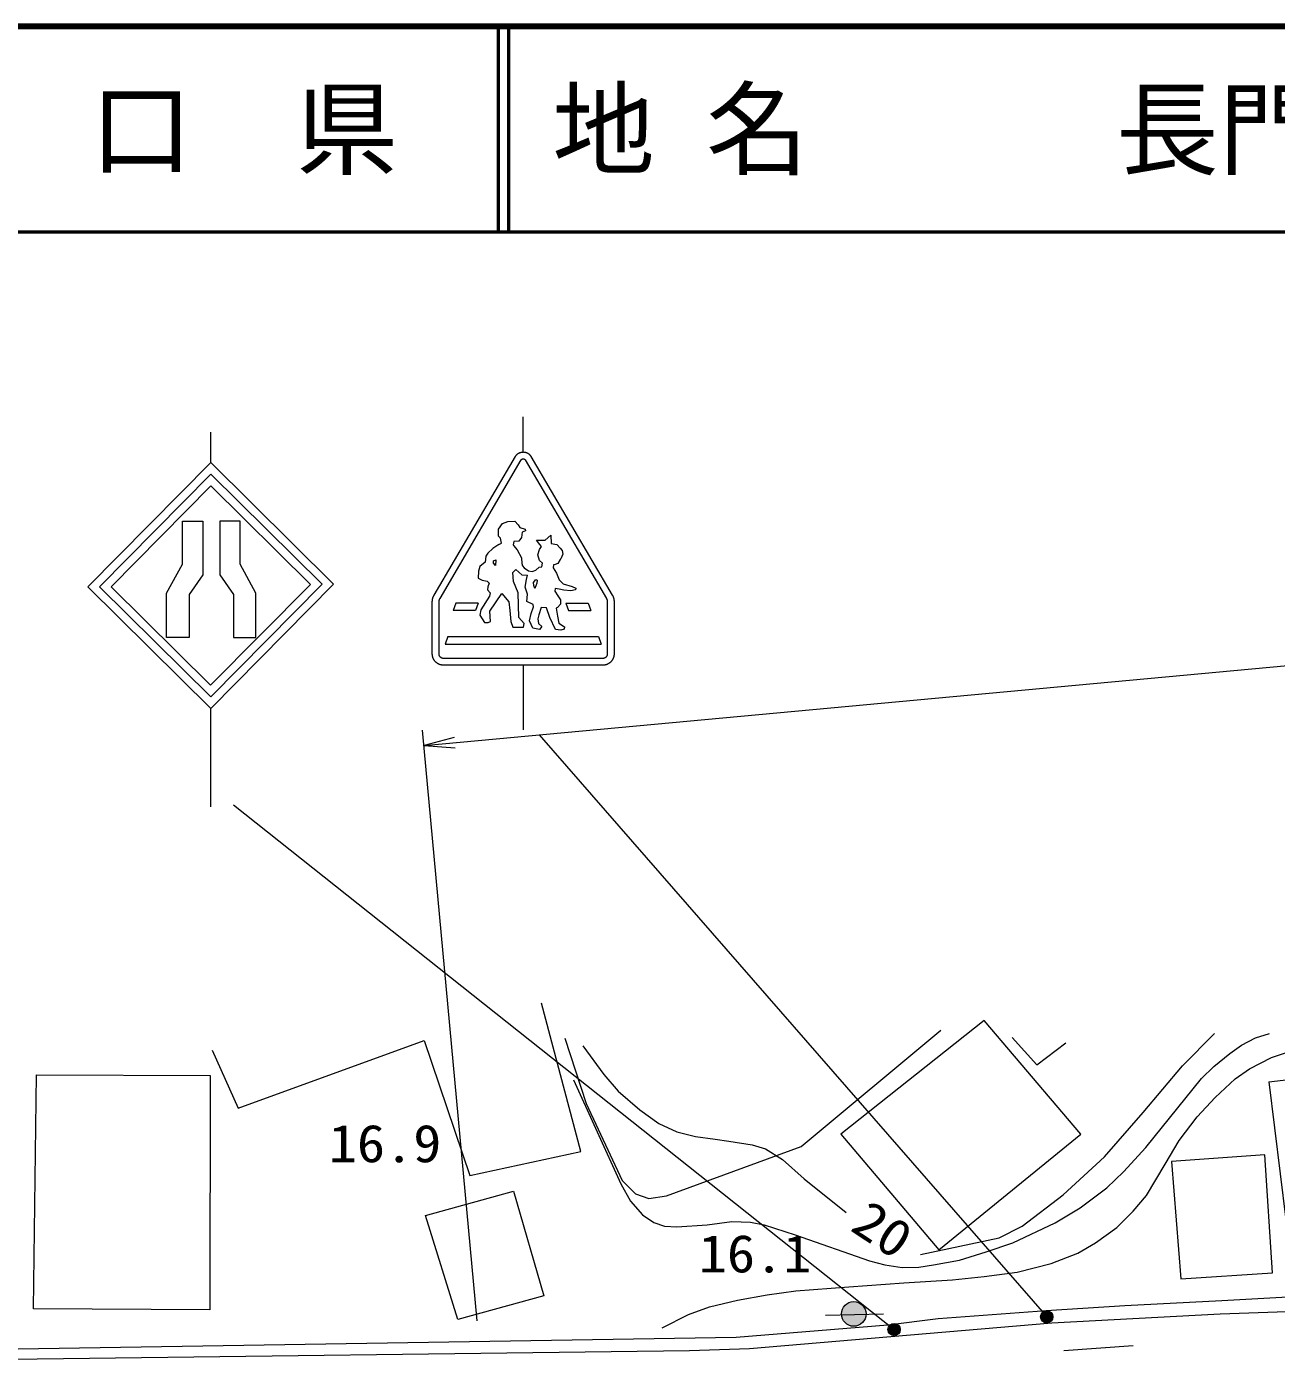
# Model space of a CAD drawing. Units: millimetres, scale not verified. Extents: x 40000 to 680000, y 20000 to 380000.
# Drawn here: x 344779 to 405654, y 315438 to 380000 of the extents above; entities that cross this region are included whole.
import ezdxf
from ezdxf.enums import TextEntityAlignment as Align

# ---------------------------------------------------------------- set-up
doc = ezdxf.new("R2010")
doc.units = ezdxf.units.MM
doc.header["$LTSCALE"] = 1000
for name, color, linetype, lineweight in [('M-STR-HTXT', 7, 'Continuous', 13), ('M-TTL', 2, 'Continuous', 140), ('M-TTL-LINE', 7, 'Continuous', 50), ('M-TTL-TXT', 7, 'Continuous', 13), ('M-WORK', 1, 'Continuous', 13)]:
    doc.layers.add(name, color=color, linetype=linetype, lineweight=lineweight)
doc.styles.add('ＭＳ ゴシック', font='')
doc.styles.get('ＭＳ ゴシック').set_extended_font_data('MS Gothic')

# ---------------------------------------------------------------- blocks, each defined once
blk = doc.blocks.new('open_arrow')
at = {"color": 0, "linetype": 'Continuous', "lineweight": -2}
blk.add_lwpolyline([(7.5, 1.25), (0, 0), (7.5, -1.25)], dxfattribs=at)

msp = doc.modelspace()

# ---------------------------------------------------------------- hatches: boundary and pattern name
at = {"layer": 'M-WORK'}
for points in [[(385666, 317314, 0.41421), (385066, 317914, 0.41421), (384466, 317314, 1)], [(394763, 317169, 0.41421), (394463, 317469, 0.41421), (394163, 317169, 1)], [(387333, 316551, 0.41421), (387033, 316851, 0.41421), (386733, 316551, 1)]]:
    msp.add_hatch(color=256, dxfattribs=at).paths.add_polyline_path(points)

# ---------------------------------------------------------------- linework, layer by layer
at = {"layer": 'M-STR-HTXT'}
for p, q in [((364138, 344989), (517563, 359210)), ((366734, 316975), (364068, 345736))]:
    msp.add_line(p, q, dxfattribs=at)
at = {"layer": 'M-TTL'}
msp.add_line((680000, 380000), (40000, 380000), dxfattribs=at)
at = {"layer": 'M-TTL-LINE'}
for p, q in [((367750, 380000), (367750, 370000)), ((368250, 380000), (368250, 370000)), ((40000, 370000), (680000, 370000))]:
    msp.add_line(p, q, dxfattribs=at)
at = {"layer": 'M-WORK'}
for p, q in [((368968, 359283), (368968, 360990)), ((353752, 358764), (353752, 360245)), ((367759, 355523), (367967, 355801)), ((367967, 355801), (368226, 355906)), ((368226, 355906), (368558, 355916)), ((368558, 355916), (368727, 355737)), ((367759, 355190), (367759, 355523)), ((367858, 355081), (367759, 355190)), ((368727, 355737), (368812, 355613)), ((368891, 355126), (368752, 354942)), ((368812, 355613), (369070, 355518)), ((368921, 355384), (368891, 355126)), ((369075, 355444), (368921, 355384)), ((369070, 355518), (369075, 355444)), ((370031, 354983), (370311, 355239)), ((370311, 355239), (370326, 354823)), ((367496, 354589), (367244, 354362)), ((367777, 354781), (367496, 354589)), ((367777, 354781), (367908, 354848)), ((367908, 354848), (367858, 355081)), ((368514, 354922), (368478, 354756)), ((368478, 354756), (368503, 354738)), ((368503, 354738), (368675, 354527)), ((368752, 354942), (368514, 354922)), ((368675, 354527), (368884, 354134)), ((369612, 354987), (370031, 354983)), ((369772, 354784), (369612, 354987)), ((369673, 354270), (369758, 354529)), ((369758, 354529), (369861, 354681)), ((369861, 354681), (369772, 354784)), ((370326, 354823), (370610, 354774)), ((370610, 354774), (370762, 354600)), ((370762, 354600), (370865, 354486)), ((370865, 354486), (370901, 354305)), ((367112, 353918), (366857, 353713)), ((367148, 354209), (367112, 353918)), ((367244, 354362), (367148, 354209)), ((367515, 353985), (367634, 354039)), ((367525, 353875), (367515, 353985)), ((367619, 353756), (367525, 353875)), ((367634, 354039), (367619, 353756)), ((368884, 354134), (368909, 353846)), ((368909, 353846), (368934, 353747)), ((369768, 353993), (369673, 354270)), ((369903, 353872), (369768, 353993)), ((369871, 353695), (369903, 353872)), ((370528, 353805), (370443, 353787)), ((370659, 353851), (370528, 353805)), ((370769, 354050), (370659, 353851)), ((370798, 354089), (370769, 354050)), ((370901, 354305), (370798, 354089)), ((366793, 353487), (366772, 353133)), ((366857, 353713), (366793, 353487)), ((368462, 353419), (368611, 353568)), ((368492, 352972), (368462, 353419)), ((368611, 353568), (368894, 353295)), ((368894, 353295), (369172, 353280)), ((368934, 353747), (369023, 353637)), ((369023, 353637), (369222, 353498)), ((369133, 353081), (369172, 353280)), ((369222, 353498), (369401, 353468)), ((369401, 353468), (369580, 353523)), ((369580, 353523), (369744, 353672)), ((369744, 353672), (369871, 353695)), ((370443, 353787), (370421, 353638)), ((370421, 353638), (370595, 353379)), ((370595, 353379), (370716, 353060)), ((366772, 353133), (366973, 353035)), ((366973, 353035), (367220, 352996)), ((367220, 352996), (367304, 352892)), ((367240, 352713), (367235, 352574)), ((367235, 352574), (367359, 352425)), ((367304, 352892), (367240, 352713)), ((368715, 352420), (368492, 352972)), ((369069, 352694), (369133, 353081)), ((369172, 352364), (369069, 352694)), ((369474, 352921), (369587, 353081)), ((369485, 352779), (369474, 352921)), ((369538, 352644), (369485, 352779)), ((369633, 352900), (369538, 352644)), ((369587, 353081), (369641, 353049)), ((369641, 353049), (369633, 352900)), ((370531, 352630), (370514, 352513)), ((370514, 352513), (370652, 352275)), ((370712, 352598), (370531, 352630)), ((370950, 352556), (370712, 352598)), ((370716, 353060), (370915, 352857)), ((370915, 352857), (371351, 352737)), ((371291, 352527), (370950, 352556)), ((371514, 352573), (371291, 352527)), ((371351, 352737), (371532, 352652)), ((371532, 352652), (371514, 352573)), ((365692, 351930), (365552, 351561)), ((366778, 351930), (365692, 351930)), ((366778, 351930), (366638, 351561)), ((367329, 352271), (366912, 351605)), ((367359, 352425), (367329, 352271)), ((367349, 351531), (367935, 352390)), ((367935, 352390), (368268, 351993)), ((368268, 351993), (368325, 351561)), ((368760, 351228), (368715, 352420)), ((369147, 352002), (369172, 352364)), ((369453, 351857), (369147, 352002)), ((370783, 351881), (370645, 351718)), ((370652, 352275), (370791, 352087)), ((370791, 352087), (370783, 351881)), ((371041, 351930), (371181, 351561)), ((371041, 351930), (372127, 351930)), ((372127, 351930), (372268, 351561)), ((366638, 351561), (365552, 351561)), ((366912, 351605), (366857, 351342)), ((366857, 351342), (367081, 350979)), ((367369, 351034), (367349, 351531)), ((368325, 351561), (368367, 351024)), ((369013, 350925), (368760, 351228)), ((369282, 351069), (369353, 351427)), ((369353, 351427), (369477, 351740)), ((369477, 351740), (369453, 351857)), ((369726, 351360), (369673, 351161)), ((369836, 351708), (369726, 351360)), ((370109, 351690), (369836, 351708)), ((370258, 351218), (370109, 351690)), ((370645, 351718), (370581, 351672)), ((370581, 351672), (370641, 351296)), ((370641, 351296), (370705, 350941)), ((371181, 351561), (372268, 351561)), ((367081, 350979), (367269, 350974)), ((367269, 350974), (367369, 351034)), ((368367, 351024), (368462, 350751)), ((368462, 350751), (368983, 350746)), ((368983, 350746), (369013, 350925)), ((369431, 350710), (369282, 351069)), ((369765, 350636), (369431, 350710)), ((369673, 351161), (369705, 350927)), ((369705, 350927), (369868, 350788)), ((369868, 350788), (369765, 350636)), ((370549, 350643), (370258, 351218)), ((370808, 350600), (370549, 350643)), ((370705, 350941), (370979, 350778)), ((370964, 350657), (370808, 350600)), ((370979, 350778), (370964, 350657)), ((365305, 350300), (365165, 349931)), ((365165, 349931), (372770, 349931)), ((365305, 350300), (372630, 350300)), ((372630, 350300), (372770, 349931)), ((368968, 348901), (368968, 345751)), ((353752, 342008), (353752, 346797)), ((369753, 345509), (394463, 317169)), ((354857, 342110), (387033, 316551)), ((371775, 325217), (369866, 332452)), ((391417, 331609), (384442, 326074)), ((396119, 326074), (391417, 331609)), ((355086, 327338), (364145, 330623)), ((364145, 330623), (366361, 324054)), ((370993, 330738), (372040, 327561)), ((382500, 325473), (389299, 331135)), ((392777, 330773), (393990, 329437)), ((401073, 329401), (402635, 330962)), ((403943, 330395), (404626, 330755)), ((404626, 330755), (405316, 330970)), ((405288, 328612), (422513, 330680)), ((353822, 330152), (355086, 327338)), ((371867, 330363), (372896, 328975)), ((393990, 329437), (395388, 330508)), ((402603, 329358), (403381, 329990)), ((403381, 329990), (403943, 330395)), ((405414, 329793), (406928, 330306)), ((399153, 327115), (401073, 329401)), ((402007, 328770), (402603, 329358)), ((404334, 329244), (405414, 329793)), ((345126, 317558), (345265, 328951)), ((345265, 328951), (353715, 328916)), ((353715, 328916), (353703, 317508)), ((371415, 328713), (373720, 323657)), ((372896, 328975), (373590, 328157)), ((399293, 325415), (402007, 328770)), ((402670, 327845), (403635, 328766)), ((403635, 328766), (404334, 329244)), ((373590, 328157), (374643, 327253)), ((405288, 328612), (406391, 319652)), ((372040, 327561), (373793, 323807)), ((401794, 326916), (402670, 327845)), ((374643, 327253), (375575, 326583)), ((397276, 324964), (399153, 327115)), ((400908, 325765), (401794, 326916)), ((375575, 326583), (376451, 326185)), ((376451, 326185), (377367, 325947)), ((384442, 326074), (389214, 320435)), ((389214, 320435), (396119, 326074)), ((375944, 323064), (382500, 325473)), ((377367, 325947), (378315, 325821)), ((378315, 325821), (378985, 325726)), ((378985, 325726), (380123, 325543)), ((380123, 325543), (380762, 325347)), ((398199, 324239), (399293, 325415)), ((400227, 324605), (400908, 325765)), ((366361, 324054), (371775, 325217)), ((380762, 325347), (381603, 324834)), ((381603, 324834), (382653, 323899)), ((395258, 323114), (397276, 324964)), ((405089, 325069), (400541, 324734)), ((405459, 319315), (405089, 325069)), ((397396, 323455), (398199, 324239)), ((399324, 323083), (400227, 324605)), ((400541, 324734), (400997, 319031)), ((373720, 323657), (374191, 322802)), ((373793, 323807), (374430, 323170)), ((382653, 323899), (384701, 322255)), ((364205, 322115), (368493, 323292)), ((368493, 323292), (369968, 318199)), ((374430, 323170), (375085, 322931)), ((375085, 322931), (375944, 323064)), ((393266, 321582), (395258, 323114)), ((396094, 322487), (397396, 323455)), ((398678, 322312), (399324, 323083)), ((374191, 322802), (374786, 322145)), ((394867, 321754), (396094, 322487)), ((397881, 321525), (398678, 322312)), ((365791, 317046), (364205, 322115)), ((374786, 322145), (375336, 321772)), ((375336, 321772), (375848, 321589)), ((375848, 321589), (376455, 321557)), ((376455, 321557), (377922, 321652)), ((377922, 321652), (379136, 321816)), ((379136, 321816), (380040, 321785)), ((380040, 321785), (380698, 321658)), ((380698, 321658), (382216, 321171)), ((392150, 321016), (393266, 321582)), ((392807, 320774), (394867, 321754)), ((396836, 320781), (397881, 321525)), ((382216, 321171), (385839, 319900)), ((388317, 320210), (392150, 321016)), ((390208, 319926), (391517, 320343)), ((391517, 320343), (392807, 320774)), ((394685, 319772), (395978, 320267)), ((395978, 320267), (396836, 320781)), ((385839, 319900), (386579, 319704)), ((386579, 319704), (387426, 319578)), ((388229, 319584), (388956, 319704)), ((388956, 319704), (390208, 319926)), ((393021, 319347), (394685, 319772)), ((387426, 319578), (388229, 319584)), ((387506, 318833), (389878, 318975)), ((389878, 318975), (391410, 319134)), ((391410, 319134), (393021, 319347)), ((400997, 319031), (405459, 319315)), ((380849, 318249), (382247, 318435)), ((382247, 318435), (384823, 318639)), ((384823, 318639), (387506, 318833)), ((369968, 318199), (365791, 317046)), ((377019, 317291), (378046, 317653)), ((378046, 317653), (379401, 317990)), ((379401, 317990), (380849, 318249)), ((394432, 317474), (398274, 317724)), ((398274, 317724), (402990, 317974)), ((402917, 317324), (412977, 317682)), ((402990, 317974), (407487, 318224)), ((353703, 317508), (345126, 317558)), ((375740, 316642), (377019, 317291)), ((386507, 317302), (383687, 317245)), ((386733, 316787), (389170, 317099)), ((389170, 317099), (394432, 317474)), ((394708, 316889), (402917, 317324)), ((379342, 316187), (386733, 316787)), ((379982, 315636), (394708, 316889)), ((340533, 315544), (379342, 316187)), ((395299, 315529), (398669, 315784)), ((344028, 315110), (377073, 315540)), ((377073, 315540), (379982, 315636))]:
    msp.add_line(p, q, dxfattribs=at)
for points in [[(364542, 351985), (364542, 351991), (364542, 351996), (364542, 352002), (364542, 352007), (364542, 352013), (364542, 352019), (364543, 352024), (364543, 352030), (364543, 352035), (364544, 352041), (364544, 352046), (364545, 352052), (364546, 352057), (364546, 352063), (364547, 352068), (364548, 352074), (364548, 352079), (364549, 352085), (364550, 352090), (364551, 352096), (364552, 352101), (364553, 352107), (364554, 352112), (364555, 352118), (364556, 352123), (364557, 352129), (364559, 352134), (364560, 352139), (364561, 352145), (364563, 352150), (364564, 352156), (364565, 352161), (364567, 352166), (364568, 352172), (364570, 352177), (364572, 352182), (364573, 352188), (364575, 352193), (364577, 352198), (364579, 352203), (364581, 352209), (364582, 352214), (364584, 352219), (364586, 352224), (364588, 352229), (364590, 352234), (364593, 352240), (364595, 352245), (364597, 352250), (364599, 352255), (364601, 352260), (364604, 352265), (364606, 352270), (364609, 352275), (364611, 352280), (364614, 352285), (364616, 352290), (364619, 352295), (364621, 352300), (364624, 352305), (364627, 352309), (364629, 352314), (364632, 352319), (368588, 359065), (368596, 359078), (368604, 359090), (368612, 359102), (368621, 359113), (368630, 359125), (368639, 359136), (368649, 359146), (368659, 359157), (368670, 359167), (368681, 359176), (368692, 359186), (368703, 359195), (368715, 359203), (368727, 359211), (368739, 359219), (368752, 359226), (368765, 359233), (368778, 359240), (368791, 359246), (368804, 359251), (368818, 359257), (368832, 359261), (368846, 359265), (368860, 359269), (368874, 359273), (368888, 359275), (368902, 359278), (368917, 359280), (368931, 359281), (368946, 359282), (368960, 359283), (368975, 359283), (368989, 359282), (369004, 359281), (369018, 359280), (369033, 359278), (369047, 359275), (369061, 359273), (369075, 359269), (369090, 359265), (369103, 359261), (369117, 359257), (369131, 359251), (369144, 359246), (369157, 359240), (369170, 359233), (369183, 359226), (369196, 359219), (369208, 359211), (369220, 359203), (369232, 359195), (369243, 359186), (369254, 359176), (369265, 359167), (369276, 359157), (369286, 359146), (369296, 359136), (369305, 359125), (369315, 359113), (369323, 359102), (369332, 359090), (369340, 359078), (369347, 359065), (373303, 352319), (373306, 352314), (373308, 352309), (373311, 352305), (373314, 352300), (373316, 352295), (373319, 352290), (373322, 352285), (373324, 352280), (373327, 352275), (373329, 352270), (373331, 352265), (373334, 352260), (373336, 352255), (373338, 352250), (373340, 352245), (373343, 352240), (373345, 352234), (373347, 352229), (373349, 352224), (373351, 352219), (373353, 352214), (373355, 352209), (373357, 352203), (373358, 352198), (373360, 352193), (373362, 352188), (373364, 352182), (373365, 352177), (373367, 352172), (373368, 352166), (373370, 352161), (373371, 352156), (373373, 352150), (373374, 352145), (373375, 352139), (373377, 352134), (373378, 352129), (373379, 352123), (373380, 352118), (373381, 352112), (373382, 352107), (373383, 352101), (373384, 352096), (373385, 352090), (373386, 352085), (373387, 352079), (373388, 352074), (373388, 352068), (373389, 352063), (373390, 352057), (373390, 352052), (373391, 352046), (373391, 352041), (373392, 352035), (373392, 352030), (373392, 352024), (373393, 352019), (373393, 352013), (373393, 352007), (373393, 352002), (373394, 351996), (373394, 351991), (373394, 351985), (373394, 349451), (373393, 349437), (373393, 349423), (373392, 349410), (373391, 349396), (373389, 349382), (373387, 349369), (373385, 349355), (373383, 349342), (373380, 349328), (373377, 349315), (373373, 349302), (373369, 349289), (373365, 349276), (373360, 349263), (373356, 349250), (373350, 349237), (373345, 349225), (373339, 349212), (373333, 349200), (373327, 349188), (373320, 349176), (373313, 349164), (373306, 349152), (373298, 349141), (373290, 349130), (373282, 349119), (373274, 349108), (373265, 349097), (373256, 349087), (373247, 349077), (373237, 349067), (373228, 349057), (373218, 349048), (373208, 349038), (373197, 349029), (373187, 349021), (373176, 349012), (373165, 349004), (373153, 348996), (373142, 348989), (373130, 348981), (373119, 348974), (373107, 348968), (373095, 348961), (373082, 348955), (373070, 348949), (373057, 348944), (373045, 348939), (373032, 348934), (373019, 348929), (373006, 348925), (372993, 348921), (372979, 348918), (372966, 348914), (372953, 348912), (372939, 348909), (372926, 348907), (372912, 348905), (372898, 348903), (372885, 348902), (372871, 348901), (372857, 348901), (372844, 348901), (365092, 348901), (365078, 348901), (365064, 348901), (365050, 348902), (365037, 348903), (365023, 348905), (365010, 348907), (364996, 348909), (364983, 348912), (364969, 348914), (364956, 348918), (364943, 348921), (364929, 348925), (364916, 348929), (364903, 348934), (364891, 348939), (364878, 348944), (364865, 348949), (364853, 348955), (364841, 348961), (364829, 348968), (364817, 348974), (364805, 348981), (364793, 348989), (364782, 348996), (364771, 349004), (364759, 349012), (364749, 349021), (364738, 349029), (364728, 349038), (364717, 349048), (364708, 349057), (364698, 349067), (364688, 349077), (364679, 349087), (364670, 349097), (364662, 349108), (364653, 349119), (364645, 349130), (364637, 349141), (364630, 349152), (364622, 349164), (364615, 349176), (364609, 349188), (364602, 349200), (364596, 349212), (364590, 349225), (364585, 349237), (364580, 349250), (364575, 349263), (364570, 349276), (364566, 349289), (364562, 349302), (364559, 349315), (364555, 349328), (364552, 349342), (364550, 349355), (364548, 349369), (364546, 349382), (364544, 349396), (364543, 349410), (364542, 349423), (364542, 349437), (364542, 349451)], [(353752, 346797), (347769, 352718), (353752, 358764), (359736, 352844)], [(364872, 351985), (364872, 351988), (364872, 351991), (364872, 351994), (364872, 351996), (364872, 351999), (364872, 352002), (364872, 352005), (364872, 352007), (364873, 352010), (364873, 352013), (364873, 352016), (364873, 352019), (364874, 352021), (364874, 352024), (364874, 352027), (364875, 352030), (364875, 352032), (364875, 352035), (364876, 352038), (364876, 352041), (364877, 352043), (364877, 352046), (364878, 352049), (364878, 352051), (364879, 352054), (364879, 352057), (364880, 352060), (364881, 352062), (364881, 352065), (364882, 352068), (364883, 352070), (364883, 352073), (364884, 352076), (364885, 352078), (364886, 352081), (364887, 352084), (364887, 352086), (364888, 352089), (364889, 352092), (364890, 352094), (364891, 352097), (364892, 352100), (364893, 352102), (364894, 352105), (364895, 352107), (364896, 352110), (364897, 352112), (364898, 352115), (364899, 352118), (364900, 352120), (364902, 352123), (364903, 352125), (364904, 352128), (364905, 352130), (364906, 352133), (364908, 352135), (364909, 352138), (364910, 352140), (364911, 352142), (364913, 352145), (364914, 352147), (364916, 352150), (364917, 352152), (368873, 358898), (368875, 358901), (368877, 358904), (368879, 358907), (368881, 358910), (368883, 358913), (368886, 358916), (368888, 358919), (368891, 358921), (368893, 358924), (368896, 358926), (368899, 358928), (368902, 358931), (368904, 358933), (368907, 358935), (368911, 358937), (368914, 358939), (368917, 358940), (368920, 358942), (368923, 358943), (368927, 358945), (368930, 358946), (368934, 358947), (368937, 358948), (368941, 358949), (368944, 358950), (368948, 358951), (368951, 358951), (368955, 358952), (368959, 358952), (368962, 358953), (368966, 358953), (368969, 358953), (368973, 358953), (368977, 358952), (368980, 358952), (368984, 358951), (368987, 358951), (368991, 358950), (368995, 358949), (368998, 358948), (369002, 358947), (369005, 358946), (369008, 358945), (369012, 358943), (369015, 358942), (369018, 358940), (369021, 358939), (369025, 358937), (369028, 358935), (369031, 358933), (369034, 358931), (369037, 358928), (369039, 358926), (369042, 358924), (369045, 358921), (369047, 358919), (369050, 358916), (369052, 358913), (369054, 358910), (369057, 358907), (369059, 358904), (369061, 358901), (369062, 358898), (373018, 352152), (373020, 352150), (373021, 352147), (373022, 352145), (373024, 352142), (373025, 352140), (373026, 352138), (373028, 352135), (373029, 352133), (373030, 352130), (373031, 352128), (373033, 352125), (373034, 352123), (373035, 352120), (373036, 352118), (373037, 352115), (373038, 352112), (373039, 352110), (373040, 352107), (373041, 352105), (373042, 352102), (373043, 352100), (373044, 352097), (373045, 352094), (373046, 352092), (373047, 352089), (373048, 352086), (373049, 352084), (373049, 352081), (373050, 352078), (373051, 352076), (373052, 352073), (373052, 352070), (373053, 352068), (373054, 352065), (373054, 352062), (373055, 352060), (373056, 352057), (373056, 352054), (373057, 352051), (373057, 352049), (373058, 352046), (373058, 352043), (373059, 352041), (373059, 352038), (373060, 352035), (373060, 352032), (373061, 352030), (373061, 352027), (373061, 352024), (373062, 352021), (373062, 352019), (373062, 352016), (373062, 352013), (373063, 352010), (373063, 352007), (373063, 352005), (373063, 352002), (373063, 351999), (373063, 351996), (373064, 351994), (373064, 351991), (373064, 351988), (373064, 351985), (373064, 349451), (373064, 349445), (373063, 349440), (373063, 349434), (373063, 349429), (373062, 349423), (373061, 349418), (373060, 349413), (373059, 349407), (373058, 349402), (373057, 349396), (373055, 349391), (373054, 349386), (373052, 349381), (373050, 349375), (373048, 349370), (373046, 349365), (373044, 349360), (373042, 349355), (373039, 349350), (373037, 349345), (373034, 349341), (373031, 349336), (373028, 349331), (373025, 349327), (373022, 349322), (373019, 349318), (373016, 349314), (373012, 349309), (373009, 349305), (373005, 349301), (373001, 349297), (372997, 349293), (372993, 349289), (372989, 349286), (372985, 349282), (372981, 349279), (372976, 349275), (372972, 349272), (372968, 349269), (372963, 349266), (372958, 349263), (372954, 349260), (372949, 349258), (372944, 349255), (372939, 349252), (372934, 349250), (372929, 349248), (372924, 349246), (372919, 349244), (372914, 349242), (372908, 349240), (372903, 349239), (372898, 349238), (372893, 349236), (372887, 349235), (372882, 349234), (372876, 349233), (372871, 349232), (372866, 349232), (372860, 349231), (372855, 349231), (372849, 349231), (372844, 349231), (365092, 349231), (365086, 349231), (365081, 349231), (365075, 349231), (365070, 349232), (365064, 349232), (365059, 349233), (365053, 349234), (365048, 349235), (365043, 349236), (365037, 349238), (365032, 349239), (365027, 349240), (365022, 349242), (365016, 349244), (365011, 349246), (365006, 349248), (365001, 349250), (364996, 349252), (364991, 349255), (364986, 349258), (364982, 349260), (364977, 349263), (364972, 349266), (364968, 349269), (364963, 349272), (364959, 349275), (364954, 349279), (364950, 349282), (364946, 349286), (364942, 349289), (364938, 349293), (364934, 349297), (364930, 349301), (364927, 349305), (364923, 349309), (364920, 349314), (364916, 349318), (364913, 349322), (364910, 349327), (364907, 349331), (364904, 349336), (364901, 349341), (364898, 349345), (364896, 349350), (364893, 349355), (364891, 349360), (364889, 349365), (364887, 349370), (364885, 349375), (364883, 349381), (364881, 349386), (364880, 349391), (364878, 349396), (364877, 349402), (364876, 349407), (364875, 349413), (364874, 349418), (364873, 349423), (364873, 349429), (364872, 349434), (364872, 349440), (364872, 349445), (364872, 349451)], [(353749, 347363), (348335, 352721), (353755, 358199), (359170, 352841)], [(353747, 347929), (348901, 352724), (353758, 357633), (358604, 352838)], [(352379, 355916), (353366, 355916), (353366, 353294), (352700, 352346), (352700, 350246), (351601, 350246), (351601, 352407), (352379, 353822)], [(355176, 355916), (354188, 355916), (354188, 353294), (354854, 352346), (354854, 350246), (355953, 350246), (355953, 352407), (355176, 353822)]]:
    msp.add_lwpolyline(points, close=True, dxfattribs=at)
for centre, radius in [((385066, 317314), 600), ((394463, 317169), 300), ((387033, 316551), 300)]:
    msp.add_circle(centre, radius, dxfattribs=at)

# ---------------------------------------------------------------- block references
at = {"layer": 'M-STR-HTXT', "xscale": 200, "yscale": 200, "rotation": 5.3}
msp.add_blockref('open_arrow', (364138, 344989), dxfattribs=at)

# ---------------------------------------------------------------- texts
at = {"layer": 'M-TTL-TXT', "style": 'ＭＳ ゴシック'}
msp.add_text('山\u3000口\u3000県', height=3666, dxfattribs=at).set_placement((350375, 375000), align=Align.MIDDLE_CENTER)
msp.add_text('地 名      長門市油谷向津具下', height=3666, dxfattribs=at).set_placement((370380, 375000), align=Align.MIDDLE_LEFT)
at = {"layer": 'M-WORK', "style": 'ＭＳ ゴシック', "width": 1.1}
for s, p in [('16.9', (359497, 324150)), ('16.1', (377516, 318786))]:
    msp.add_text(s, height=1833, dxfattribs=at).set_placement(p, align=Align.BOTTOM_LEFT)
msp.add_text('20', height=1833, rotation=326.52, dxfattribs=at).set_placement((384526, 320961), align=Align.BOTTOM_LEFT)

doc.saveas('drawing.dxf')
